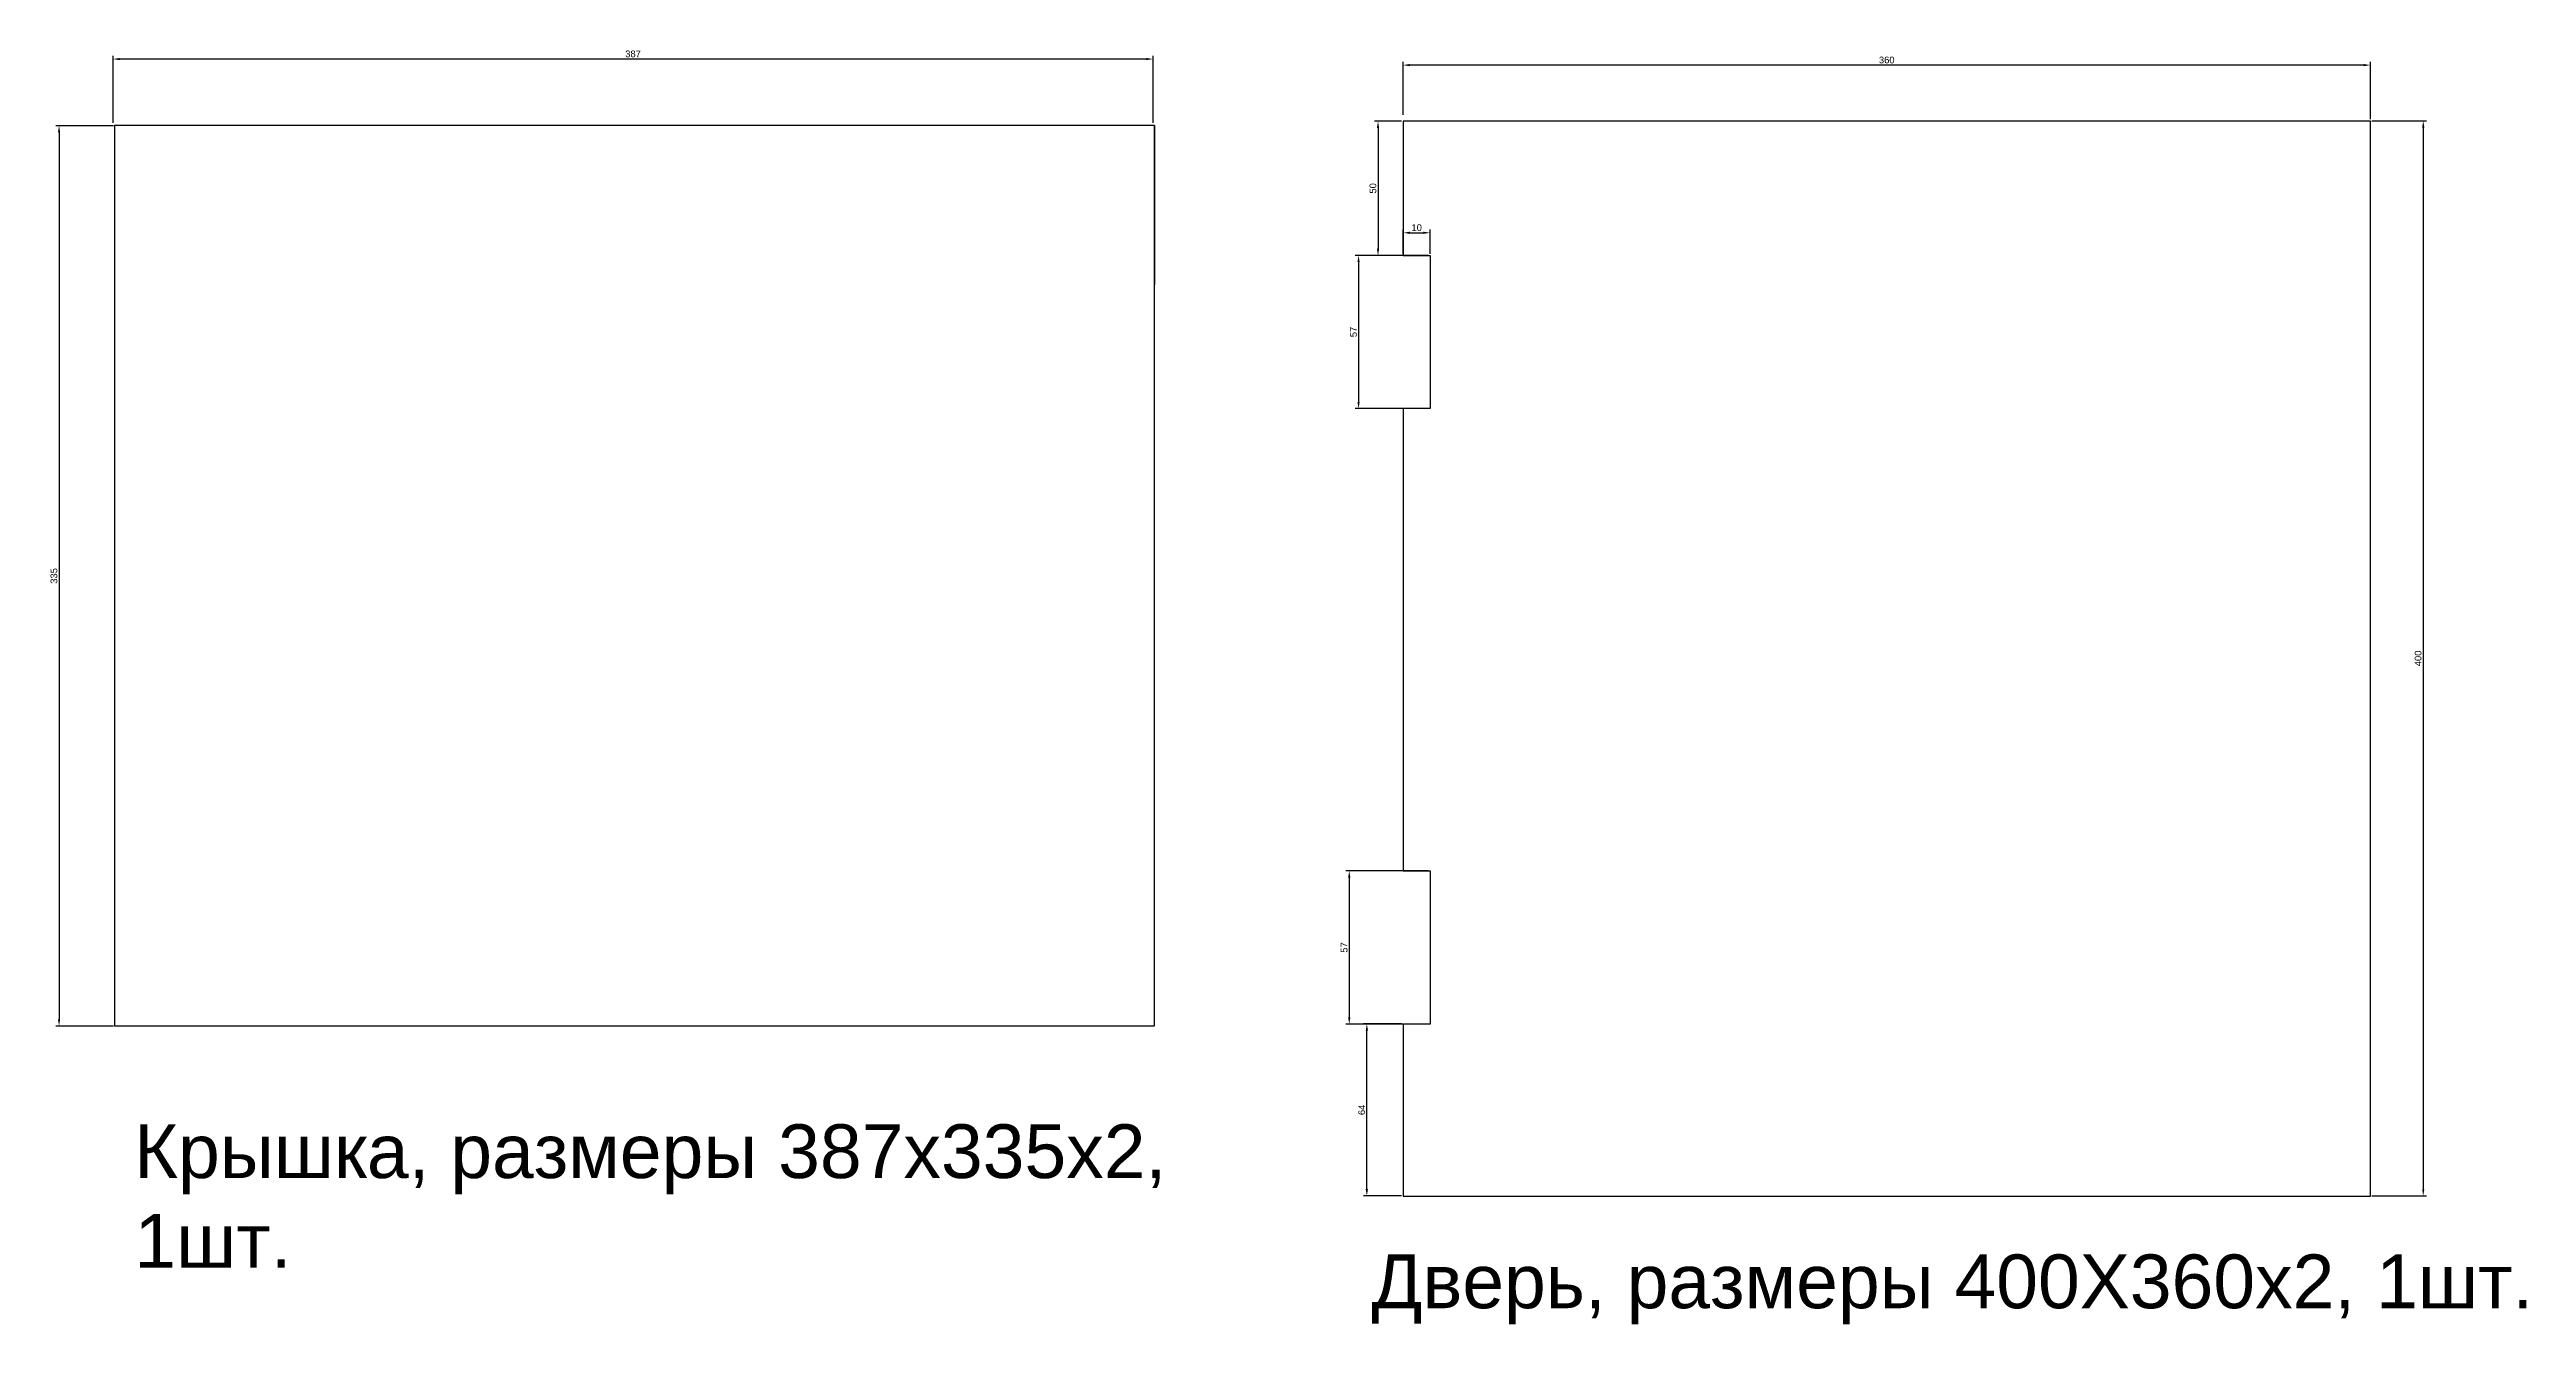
# Model space of a CAD drawing. Header units: millimetres. Extents: x 546 to 2431, y 4004 to 4478.
# Drawn here: x 546 to 1468, y 4004 to 4478 of the extents above; entities that cross this region are included whole.
import ezdxf

# ---------------------------------------------------------------- set-up
doc = ezdxf.new("R2010")
doc.units = ezdxf.units.MM
doc.styles.get("Standard").update_dxf_attribs({"font": 'arial.ttf'})
doc.dimstyles.new('ISO-25', dxfattribs={"dimtxt": 2.5, "dimasz": 2.5, "dimexe": 1.25, "dimexo": 0.625, "dimtad": 1, "dimtxsty": 'Standard', "dimcen": 2.5, "dimadec": 0, "dimazin": 0, "dimtfac": 1, "dimtmove": 0, "dimatfit": 3, "dimfxl": 1, "dimarcsym": 0})

# ---------------------------------------------------------------- blocks, each defined once
blk = doc.blocks.new('*D3')
at = {"color": 0, "lineweight": -2}
for p, q in [((1049.54, 4454), (1049.54, 4473.78)), ((1407.03, 4472.53), (1052.04, 4472.53)), ((1409.53, 4452.36), (1409.53, 4473.78))]:
    blk.add_line(p, q, dxfattribs=at)
at = {"color": 0}
for points in [[(1052.04, 4472.94), (1052.04, 4472.11), (1049.54, 4472.53)], [(1407.03, 4472.94), (1407.03, 4472.11), (1409.53, 4472.53)]]:
    blk.add_solid(points, dxfattribs=at)
at = {"layer": 'Defpoints', "color": 0}
for p in [(1049.54, 4472.53), (1049.54, 4453.38), (1409.53, 4451.74)]:
    blk.add_point(p, dxfattribs=at)
at = {"color": 0, "insert": (1229.54, 4474.43), "char_height": 2.5, "attachment_point": 5}
blk.add_mtext('360', dxfattribs=at)
blk = doc.blocks.new('*D4')
at = {"color": 0, "lineweight": -2}
for p, q in [((1410.06, 4451.79), (1430.43, 4451.79)), ((1429.18, 4449.29), (1429.18, 4054.29)), ((1410.06, 4051.79), (1430.43, 4051.79))]:
    blk.add_line(p, q, dxfattribs=at)
at = {"color": 0}
for points in [[(1428.77, 4449.29), (1429.6, 4449.29), (1429.18, 4451.79)], [(1428.77, 4054.29), (1429.6, 4054.29), (1429.18, 4051.79)]]:
    blk.add_solid(points, dxfattribs=at)
at = {"layer": 'Defpoints', "color": 0}
for p in [(1409.43, 4451.79), (1409.43, 4051.79), (1429.18, 4051.79)]:
    blk.add_point(p, dxfattribs=at)
at = {"color": 0, "insert": (1427.28, 4251.79), "char_height": 2.5, "attachment_point": 5, "rotation": 90}
blk.add_mtext('400', dxfattribs=at)
blk = doc.blocks.new('*D5')
at = {"color": 0, "lineweight": -2}
for p, q in [((1049.62, 4402.34), (1049.62, 4411.4)), ((1052.12, 4410.15), (1057.12, 4410.15)), ((1059.62, 4402.34), (1059.62, 4411.4))]:
    blk.add_line(p, q, dxfattribs=at)
at = {"color": 0}
for points in [[(1052.12, 4410.56), (1052.12, 4409.73), (1049.62, 4410.15)], [(1057.12, 4410.56), (1057.12, 4409.73), (1059.62, 4410.15)]]:
    blk.add_solid(points, dxfattribs=at)
at = {"layer": 'Defpoints', "color": 0}
for p in [(1059.62, 4410.15), (1049.62, 4401.71), (1059.62, 4401.71)]:
    blk.add_point(p, dxfattribs=at)
at = {"color": 0, "insert": (1054.62, 4412.05), "char_height": 2.5, "attachment_point": 5}
blk.add_mtext('10', dxfattribs=at)
blk = doc.blocks.new('*D6')
at = {"color": 0, "lineweight": -2}
for p, q in [((1048.96, 4451.67), (1038.98, 4451.67)), ((1040.23, 4449.17), (1040.23, 4404.18)), ((1048.61, 4401.68), (1038.98, 4401.68))]:
    blk.add_line(p, q, dxfattribs=at)
at = {"color": 0}
for points in [[(1039.82, 4449.17), (1040.65, 4449.17), (1040.23, 4451.67)], [(1039.82, 4404.18), (1040.65, 4404.18), (1040.23, 4401.68)]]:
    blk.add_solid(points, dxfattribs=at)
at = {"layer": 'Defpoints', "color": 0}
for p in [(1049.58, 4451.67), (1040.23, 4401.68), (1049.24, 4401.68)]:
    blk.add_point(p, dxfattribs=at)
at = {"color": 0, "insert": (1038.33, 4426.67), "char_height": 2.5, "attachment_point": 5, "rotation": 90}
blk.add_mtext('50', dxfattribs=at)
blk = doc.blocks.new('*D7')
at = {"color": 0, "lineweight": -2}
for p, q in [((1058.97, 4401.73), (1031.74, 4401.73)), ((1032.99, 4399.23), (1032.99, 4347.23)), ((1059.4, 4344.73), (1031.74, 4344.73))]:
    blk.add_line(p, q, dxfattribs=at)
at = {"color": 0}
for points in [[(1032.57, 4399.23), (1033.41, 4399.23), (1032.99, 4401.73)], [(1032.57, 4347.23), (1033.41, 4347.23), (1032.99, 4344.73)]]:
    blk.add_solid(points, dxfattribs=at)
at = {"layer": 'Defpoints', "color": 0}
for p in [(1059.6, 4401.73), (1032.99, 4344.73), (1060.03, 4344.73)]:
    blk.add_point(p, dxfattribs=at)
at = {"color": 0, "insert": (1031.09, 4373.23), "char_height": 2.5, "attachment_point": 5, "rotation": 90}
blk.add_mtext('57', dxfattribs=at)
blk = doc.blocks.new('*D8')
at = {"color": 0, "lineweight": -2}
for p, q in [((1058.96, 4172.73), (1028.28, 4172.73)), ((1029.53, 4170.23), (1029.53, 4118.23)), ((1058.96, 4115.73), (1028.28, 4115.73))]:
    blk.add_line(p, q, dxfattribs=at)
at = {"color": 0}
for points in [[(1029.11, 4170.23), (1029.95, 4170.23), (1029.53, 4172.73)], [(1029.11, 4118.23), (1029.95, 4118.23), (1029.53, 4115.73)]]:
    blk.add_solid(points, dxfattribs=at)
at = {"layer": 'Defpoints', "color": 0}
for p in [(1059.59, 4172.73), (1029.53, 4115.73), (1059.59, 4115.73)]:
    blk.add_point(p, dxfattribs=at)
at = {"color": 0, "insert": (1027.63, 4144.23), "char_height": 2.5, "attachment_point": 5, "rotation": 90}
blk.add_mtext('57', dxfattribs=at)
blk = doc.blocks.new('*D9')
at = {"color": 0, "lineweight": -2}
for p, q in [((1048.95, 4115.81), (1034.82, 4115.81)), ((1036.07, 4054.31), (1036.07, 4113.31)), ((1048.95, 4051.81), (1034.82, 4051.81))]:
    blk.add_line(p, q, dxfattribs=at)
at = {"color": 0}
for points in [[(1035.65, 4113.31), (1036.49, 4113.31), (1036.07, 4115.81)], [(1035.65, 4054.31), (1036.49, 4054.31), (1036.07, 4051.81)]]:
    blk.add_solid(points, dxfattribs=at)
at = {"layer": 'Defpoints', "color": 0}
for p in [(1036.07, 4115.81), (1049.58, 4115.81), (1049.58, 4051.81)]:
    blk.add_point(p, dxfattribs=at)
at = {"color": 0, "insert": (1034.17, 4083.81), "char_height": 2.5, "attachment_point": 5, "rotation": 90}
blk.add_mtext('64', dxfattribs=at)
blk = doc.blocks.new('*D27')
at = {"color": 0, "lineweight": -2}
for p, q in [((569.64, 4449.98), (548.16, 4449.98)), ((549.41, 4447.48), (549.41, 4117.48)), ((569.64, 4114.98), (548.16, 4114.98))]:
    blk.add_line(p, q, dxfattribs=at)
at = {"color": 0}
for points in [[(549, 4447.48), (549.83, 4447.48), (549.41, 4449.98)], [(549, 4117.48), (549.83, 4117.48), (549.41, 4114.98)]]:
    blk.add_solid(points, dxfattribs=at)
at = {"layer": 'Defpoints', "color": 0}
for p in [(570.26, 4449.98), (549.41, 4114.98), (570.26, 4114.98)]:
    blk.add_point(p, dxfattribs=at)
at = {"color": 0, "insert": (547.51, 4282.48), "char_height": 2.5, "attachment_point": 5, "rotation": 90}
blk.add_mtext('335', dxfattribs=at)
blk = doc.blocks.new('*D28')
at = {"color": 0, "lineweight": -2}
for p, q in [((569.51, 4451.1), (569.51, 4476.03)), ((954.01, 4474.78), (572.01, 4474.78)), ((956.51, 4451.1), (956.51, 4476.03))]:
    blk.add_line(p, q, dxfattribs=at)
at = {"color": 0}
for points in [[(572.01, 4475.19), (572.01, 4474.36), (569.51, 4474.78)], [(954.01, 4475.19), (954.01, 4474.36), (956.51, 4474.78)]]:
    blk.add_solid(points, dxfattribs=at)
at = {"layer": 'Defpoints', "color": 0}
for p in [(569.51, 4474.78), (569.51, 4450.48), (956.51, 4450.48)]:
    blk.add_point(p, dxfattribs=at)
at = {"color": 0, "insert": (763.01, 4476.68), "char_height": 2.5, "attachment_point": 5}
blk.add_mtext('387', dxfattribs=at)

msp = doc.modelspace()

# ---------------------------------------------------------------- linework, layer by layer
for p, q in [((957.049, 4450.039), (570.049, 4450.039)), ((570.049, 4450.039), (570.049, 4115.039)), ((957.049, 4115.039), (957.049, 4450.039)), ((957.049, 4450.039), (957.049, 4390.903)), ((1409.597, 4451.726), (1049.597, 4451.726)), ((1049.597, 4451.726), (1049.597, 4401.726)), ((1409.597, 4051.726), (1409.597, 4451.726)), ((1049.597, 4401.726), (1059.597, 4401.726)), ((1059.597, 4401.726), (1059.597, 4344.726)), ((1059.597, 4344.726), (1049.597, 4344.726)), ((1049.597, 4344.726), (1049.597, 4172.726)), ((1049.597, 4172.726), (1059.597, 4172.726)), ((1059.597, 4172.726), (1059.597, 4115.726)), ((570.049, 4115.039), (957.049, 4115.039)), ((1059.597, 4115.726), (1049.597, 4115.726)), ((1049.597, 4115.726), (1049.597, 4051.726)), ((1049.597, 4051.726), (1409.597, 4051.726))]:
    msp.add_line(p, q)

# ---------------------------------------------------------------- texts
at = {"char_height": 20, "attachment_point": 1}
for s, width, gutter_width, heights, insert in [('Крышка, размеры 387х335х2, 1шт.', 415.9477, 12.5, [0], (577.421, 4078.436)), ('Дверь, размеры 400Х360х2, 1шт.', 430.31263, 0, [34.68], (1037.838, 4030.007))]:
    msp.add_mtext_dynamic_manual_height_columns(s, width=width, gutter_width=gutter_width, heights=heights, dxfattribs=dict(at, insert=insert))

# ---------------------------------------------------------------- dimensions: what is measured, and where the dimension line sits
for base, p1, p2, picture, middle in [((569.512, 4474.778), (956.512, 4450.478), (569.512, 4450.478), '*D28', (763.012, 4476.68)), ((1049.537, 4472.527), (1409.534, 4451.737), (1049.537, 4453.375), '*D3', (1229.536, 4474.43)), ((1059.623, 4410.146), (1049.623, 4401.714), (1059.623, 4401.714), '*D5', (1054.623, 4412.047))]:
    dim = msp.add_linear_dim(base=base, p1=p1, p2=p2, dimstyle='ISO-25')
    dim.commit()
    dim.dimension.update_dxf_attribs({"geometry": picture, "text_midpoint": middle})
for base, p1, p2, picture, middle in [((549.414, 4114.984), (570.264, 4449.984), (570.264, 4114.984), '*D27', (547.512, 4282.484)), ((1040.233, 4401.675), (1049.584, 4451.674), (1049.237, 4401.675), '*D6', (1038.331, 4426.675)), ((1429.183, 4051.786), (1409.431, 4451.786), (1409.431, 4051.786), '*D4', (1427.282, 4251.786)), ((1032.989, 4344.727), (1059.597, 4401.726), (1060.027, 4344.727), '*D7', (1031.092, 4373.227)), ((1029.531, 4115.73), (1059.589, 4172.73), (1059.589, 4115.73), '*D8', (1027.634, 4144.23)), ((1036.069, 4115.808), (1049.579, 4051.808), (1049.579, 4115.808), '*D9', (1034.167, 4083.808))]:
    dim = msp.add_linear_dim(base=base, p1=p1, p2=p2, angle=90, dimstyle='ISO-25')
    dim.commit()
    dim.dimension.update_dxf_attribs({"geometry": picture, "text_midpoint": middle})

doc.saveas('drawing.dxf')
